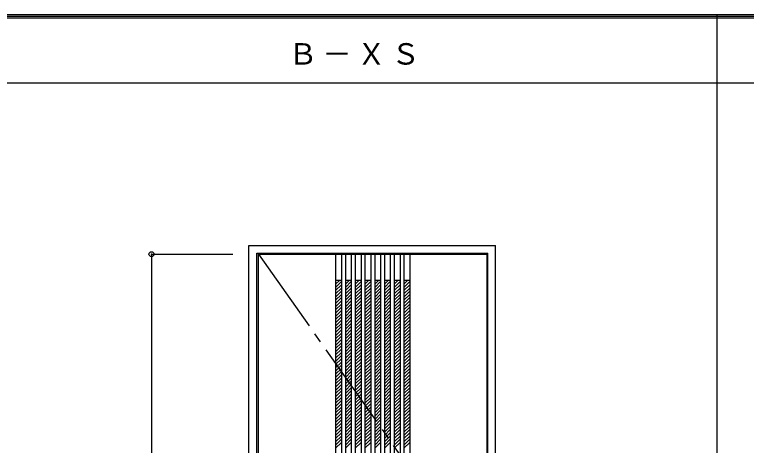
# Model space of a CAD drawing. Units: millimetres, scale not verified. Extents: x -6000 to 5700, y -4307 to 4260.
# Drawn here: x -955 to 1295, y 2850 to 4175 of the extents above; entities that cross this region are included whole.
import ezdxf

# ---------------------------------------------------------------- set-up
doc = ezdxf.new("R2010")
doc.units = ezdxf.units.MM
doc.header["$LTSCALE"] = 30
doc.header["$PDMODE"] = 32
doc.header["$PDSIZE"] = 15
doc.linetypes.add('CHAIN2', pattern=[12, 9, -1, 1, -1])
doc.linetypes.add('DASHED1', pattern=[1.8, 1.2, -0.6])
for name, color, linetype in [('0-2_扉', 3, 'Continuous'), ('0-3_仕上げ', 3, 'Continuous'), ('0-4_枠', 3, 'Continuous'), ('0-7', 7, 'CHAIN2'), ('0-A_文字', 7, 'Continuous'), ('0-B_寸法', 7, 'Continuous'), ('0-C_ハッチ', 4, 'DASHED1'), ('F-1_枠', 6, 'Continuous')]:
    doc.layers.add(name, color=color, linetype=linetype)
doc.styles.add('ＭＳ ゴシック', font='')
doc.styles.get('ＭＳ ゴシック').set_extended_font_data('MS Gothic')

msp = doc.modelspace()

# ---------------------------------------------------------------- linework, layer by layer
at = {"layer": '0-2_扉'}
for p, q in [((-205.2, 3438), (497.8, 3438)), ((-205.2, 1443), (-205.2, 3438)), ((497.8, 1443), (497.8, 3438))]:
    msp.add_line(p, q, dxfattribs=at)
at = {"layer": '0-3_仕上げ'}
for p, q in [((32.3, 3438), (32.3, 1443)), ((50.3, 3438), (50.3, 1443)), ((62.3, 3438), (62.3, 1443)), ((80.3, 3438), (80.3, 1443)), ((92.3, 3438), (92.3, 1443)), ((110.3, 3438), (110.3, 1443)), ((122.3, 3438), (122.3, 1443)), ((140.3, 3438), (140.3, 1443)), ((152.3, 3438), (152.3, 1443)), ((170.3, 3438), (170.3, 1443)), ((182.3, 3438), (182.3, 1443)), ((200.3, 3438), (200.3, 1443)), ((212.3, 3438), (212.3, 1443)), ((230.3, 3438), (230.3, 1443)), ((242.3, 3438), (242.3, 1443)), ((260.3, 3438), (260.3, 1443))]:
    msp.add_line(p, q, dxfattribs=at)
at = {"layer": '0-3_仕上げ', "color": 7}
for p, q in [((32.3, 3358), (50.3, 3358)), ((62.3, 3358), (80.3, 3358)), ((92.3, 3358), (110.3, 3358)), ((122.3, 3358), (140.3, 3358)), ((152.3, 3358), (170.3, 3358)), ((182.3, 3358), (200.3, 3358)), ((212.3, 3358), (230.3, 3358)), ((242.3, 3358), (260.3, 3358))]:
    msp.add_line(p, q, dxfattribs=at)
at = {"layer": '0-4_枠'}
for p, q in [((-234.2, 3465), (523.8, 3465)), ((-234.2, 1418), (-234.2, 3465)), ((523.8, 1418), (523.8, 3465)), ((-210.2, 3441), (499.8, 3441)), ((-210.2, 1418), (-210.2, 3441)), ((499.8, 1418), (499.8, 3441))]:
    msp.add_line(p, q, dxfattribs=at)
at = {"layer": '0-7'}
msp.add_line((-205.2, 3438), (497.8, 2440.5), dxfattribs=at)
at = {"layer": '0-B_寸法', "color": 4}
for q in [(-284.2, 3438), (-534.2, 1443)]:
    msp.add_line((-534.2, 3438), q, dxfattribs=at)
at = {"layer": '0-B_寸法'}
msp.add_point((-534.2, 3438), dxfattribs=at)
at = {"layer": '0-C_ハッチ'}
for p, q in [((32.3, 3345.61), (44.69, 3358)), ((32.3, 3355.51), (34.79, 3358)), ((32.3, 3335.71), (50.3, 3353.71)), ((62.3, 3345.61), (74.69, 3358)), ((62.3, 3355.51), (64.79, 3358)), ((62.3, 3335.71), (80.3, 3353.71)), ((92.3, 3345.61), (104.69, 3358)), ((92.3, 3355.51), (94.79, 3358)), ((92.3, 3335.71), (110.3, 3353.71)), ((122.3, 3345.61), (134.69, 3358)), ((122.3, 3355.51), (124.79, 3358)), ((122.3, 3335.71), (140.3, 3353.71)), ((152.3, 3345.61), (164.69, 3358)), ((152.3, 3355.51), (154.79, 3358)), ((152.3, 3335.71), (170.3, 3353.71)), ((182.3, 3345.61), (194.69, 3358)), ((182.3, 3355.51), (184.79, 3358)), ((182.3, 3335.71), (200.3, 3353.71)), ((212.3, 3345.61), (224.69, 3358)), ((212.3, 3355.51), (214.79, 3358)), ((212.3, 3335.71), (230.3, 3353.71)), ((242.3, 3345.61), (254.69, 3358)), ((242.3, 3355.51), (244.79, 3358)), ((242.3, 3335.71), (260.3, 3353.71)), ((32.3, 3325.81), (50.3, 3343.81)), ((32.3, 3315.91), (50.3, 3333.91)), ((62.3, 3325.81), (80.3, 3343.81)), ((62.3, 3315.91), (80.3, 3333.91)), ((92.3, 3325.81), (110.3, 3343.81)), ((92.3, 3315.91), (110.3, 3333.91)), ((122.3, 3325.81), (140.3, 3343.81)), ((122.3, 3315.91), (140.3, 3333.91)), ((152.3, 3325.81), (170.3, 3343.81)), ((152.3, 3315.91), (170.3, 3333.91)), ((182.3, 3325.81), (200.3, 3343.81)), ((182.3, 3315.91), (200.3, 3333.91)), ((212.3, 3325.81), (230.3, 3343.81)), ((212.3, 3315.91), (230.3, 3333.91)), ((242.3, 3325.81), (260.3, 3343.81)), ((242.3, 3315.91), (260.3, 3333.91)), ((32.3, 3306.01), (50.3, 3324.01)), ((32.3, 3296.11), (50.3, 3314.11)), ((62.3, 3306.01), (80.3, 3324.01)), ((62.3, 3296.11), (80.3, 3314.11)), ((92.3, 3306.01), (110.3, 3324.01)), ((92.3, 3296.11), (110.3, 3314.11)), ((122.3, 3306.01), (140.3, 3324.01)), ((122.3, 3296.11), (140.3, 3314.11)), ((152.3, 3306.01), (170.3, 3324.01)), ((152.3, 3296.11), (170.3, 3314.11)), ((182.3, 3306.01), (200.3, 3324.01)), ((182.3, 3296.11), (200.3, 3314.11)), ((212.3, 3306.01), (230.3, 3324.01)), ((212.3, 3296.11), (230.3, 3314.11)), ((242.3, 3306.01), (260.3, 3324.01)), ((242.3, 3296.11), (260.3, 3314.11)), ((32.3, 3286.21), (50.3, 3304.21)), ((32.3, 3276.31), (50.3, 3294.31)), ((62.3, 3286.21), (80.3, 3304.21)), ((62.3, 3276.31), (80.3, 3294.31)), ((92.3, 3286.21), (110.3, 3304.21)), ((92.3, 3276.31), (110.3, 3294.31)), ((122.3, 3286.21), (140.3, 3304.21)), ((122.3, 3276.31), (140.3, 3294.31)), ((152.3, 3286.21), (170.3, 3304.21)), ((152.3, 3276.31), (170.3, 3294.31)), ((182.3, 3286.21), (200.3, 3304.21)), ((182.3, 3276.31), (200.3, 3294.31)), ((212.3, 3286.21), (230.3, 3304.21)), ((212.3, 3276.31), (230.3, 3294.31)), ((242.3, 3286.21), (260.3, 3304.21)), ((242.3, 3276.31), (260.3, 3294.31)), ((32.3, 3266.41), (50.3, 3284.41)), ((32.3, 3256.51), (50.3, 3274.51)), ((32.3, 3246.61), (50.3, 3264.61)), ((62.3, 3266.41), (80.3, 3284.41)), ((62.3, 3256.51), (80.3, 3274.51)), ((62.3, 3246.61), (80.3, 3264.61)), ((92.3, 3266.41), (110.3, 3284.41)), ((92.3, 3256.51), (110.3, 3274.51)), ((92.3, 3246.61), (110.3, 3264.61)), ((122.3, 3266.41), (140.3, 3284.41)), ((122.3, 3256.51), (140.3, 3274.51)), ((122.3, 3246.61), (140.3, 3264.61)), ((152.3, 3266.41), (170.3, 3284.41)), ((152.3, 3256.51), (170.3, 3274.51)), ((152.3, 3246.61), (170.3, 3264.61)), ((182.3, 3266.41), (200.3, 3284.41)), ((182.3, 3256.51), (200.3, 3274.51)), ((182.3, 3246.61), (200.3, 3264.61)), ((212.3, 3266.41), (230.3, 3284.41)), ((212.3, 3256.51), (230.3, 3274.51)), ((212.3, 3246.61), (230.3, 3264.61)), ((242.3, 3266.41), (260.3, 3284.41)), ((242.3, 3256.51), (260.3, 3274.51)), ((242.3, 3246.61), (260.3, 3264.61)), ((32.3, 3236.71), (50.3, 3254.71)), ((32.3, 3226.81), (50.3, 3244.81)), ((62.3, 3236.71), (80.3, 3254.71)), ((62.3, 3226.81), (80.3, 3244.81)), ((92.3, 3236.71), (110.3, 3254.71)), ((92.3, 3226.81), (110.3, 3244.81)), ((122.3, 3236.71), (140.3, 3254.71)), ((122.3, 3226.81), (140.3, 3244.81)), ((152.3, 3236.71), (170.3, 3254.71)), ((152.3, 3226.81), (170.3, 3244.81)), ((182.3, 3236.71), (200.3, 3254.71)), ((182.3, 3226.81), (200.3, 3244.81)), ((212.3, 3236.71), (230.3, 3254.71)), ((212.3, 3226.81), (230.3, 3244.81)), ((242.3, 3236.71), (260.3, 3254.71)), ((242.3, 3226.81), (260.3, 3244.81)), ((32.3, 3216.91), (50.3, 3234.91)), ((32.3, 3207.01), (50.3, 3225.01)), ((62.3, 3216.91), (80.3, 3234.91)), ((62.3, 3207.01), (80.3, 3225.01)), ((92.3, 3216.91), (110.3, 3234.91)), ((92.3, 3207.01), (110.3, 3225.01)), ((122.3, 3216.91), (140.3, 3234.91)), ((122.3, 3207.01), (140.3, 3225.01)), ((152.3, 3216.91), (170.3, 3234.91)), ((152.3, 3207.01), (170.3, 3225.01)), ((182.3, 3216.91), (200.3, 3234.91)), ((182.3, 3207.01), (200.3, 3225.01)), ((212.3, 3216.91), (230.3, 3234.91)), ((212.3, 3207.01), (230.3, 3225.01)), ((242.3, 3216.91), (260.3, 3234.91)), ((242.3, 3207.01), (260.3, 3225.01)), ((32.3, 3197.11), (50.3, 3215.11)), ((32.3, 3187.21), (50.3, 3205.21)), ((32.3, 3177.31), (50.3, 3195.31)), ((62.3, 3197.11), (80.3, 3215.11)), ((62.3, 3187.21), (80.3, 3205.21)), ((62.3, 3177.31), (80.3, 3195.31)), ((92.3, 3197.11), (110.3, 3215.11)), ((92.3, 3187.21), (110.3, 3205.21)), ((92.3, 3177.31), (110.3, 3195.31)), ((122.3, 3197.11), (140.3, 3215.11)), ((122.3, 3187.21), (140.3, 3205.21)), ((122.3, 3177.31), (140.3, 3195.31)), ((152.3, 3197.11), (170.3, 3215.11)), ((152.3, 3187.21), (170.3, 3205.21)), ((152.3, 3177.31), (170.3, 3195.31)), ((182.3, 3197.11), (200.3, 3215.11)), ((182.3, 3187.21), (200.3, 3205.21)), ((182.3, 3177.31), (200.3, 3195.31)), ((212.3, 3197.11), (230.3, 3215.11)), ((212.3, 3187.21), (230.3, 3205.21)), ((212.3, 3177.31), (230.3, 3195.31)), ((242.3, 3197.11), (260.3, 3215.11)), ((242.3, 3187.21), (260.3, 3205.21)), ((242.3, 3177.31), (260.3, 3195.31)), ((32.3, 3167.41), (50.3, 3185.41)), ((32.3, 3157.52), (50.3, 3175.52)), ((62.3, 3167.41), (80.3, 3185.41)), ((62.3, 3157.52), (80.3, 3175.52)), ((92.3, 3167.41), (110.3, 3185.41)), ((92.3, 3157.52), (110.3, 3175.52)), ((122.3, 3167.41), (140.3, 3185.41)), ((122.3, 3157.52), (140.3, 3175.52)), ((152.3, 3167.41), (170.3, 3185.41)), ((152.3, 3157.52), (170.3, 3175.52)), ((182.3, 3167.41), (200.3, 3185.41)), ((182.3, 3157.52), (200.3, 3175.52)), ((212.3, 3167.41), (230.3, 3185.41)), ((212.3, 3157.52), (230.3, 3175.52)), ((242.3, 3167.41), (260.3, 3185.41)), ((242.3, 3157.52), (260.3, 3175.52)), ((32.3, 3147.62), (50.3, 3165.62)), ((32.3, 3137.72), (50.3, 3155.72)), ((62.3, 3147.62), (80.3, 3165.62)), ((62.3, 3137.72), (80.3, 3155.72)), ((92.3, 3147.62), (110.3, 3165.62)), ((92.3, 3137.72), (110.3, 3155.72)), ((122.3, 3147.62), (140.3, 3165.62)), ((122.3, 3137.72), (140.3, 3155.72)), ((152.3, 3147.62), (170.3, 3165.62)), ((152.3, 3137.72), (170.3, 3155.72)), ((182.3, 3147.62), (200.3, 3165.62)), ((182.3, 3137.72), (200.3, 3155.72)), ((212.3, 3147.62), (230.3, 3165.62)), ((212.3, 3137.72), (230.3, 3155.72)), ((242.3, 3147.62), (260.3, 3165.62)), ((242.3, 3137.72), (260.3, 3155.72)), ((32.3, 3127.82), (50.3, 3145.82)), ((32.3, 3117.92), (50.3, 3135.92)), ((62.3, 3127.82), (80.3, 3145.82)), ((62.3, 3117.92), (80.3, 3135.92)), ((92.3, 3127.82), (110.3, 3145.82)), ((92.3, 3117.92), (110.3, 3135.92)), ((122.3, 3127.82), (140.3, 3145.82)), ((122.3, 3117.92), (140.3, 3135.92)), ((152.3, 3127.82), (170.3, 3145.82)), ((152.3, 3117.92), (170.3, 3135.92)), ((182.3, 3127.82), (200.3, 3145.82)), ((182.3, 3117.92), (200.3, 3135.92)), ((212.3, 3127.82), (230.3, 3145.82)), ((212.3, 3117.92), (230.3, 3135.92)), ((242.3, 3127.82), (260.3, 3145.82)), ((242.3, 3117.92), (260.3, 3135.92)), ((32.3, 3108.02), (50.3, 3126.02)), ((32.3, 3098.12), (50.3, 3116.12)), ((32.3, 3088.22), (50.3, 3106.22)), ((62.3, 3108.02), (80.3, 3126.02)), ((62.3, 3098.12), (80.3, 3116.12)), ((62.3, 3088.22), (80.3, 3106.22)), ((92.3, 3108.02), (110.3, 3126.02)), ((92.3, 3098.12), (110.3, 3116.12)), ((92.3, 3088.22), (110.3, 3106.22)), ((122.3, 3108.02), (140.3, 3126.02)), ((122.3, 3098.12), (140.3, 3116.12)), ((122.3, 3088.22), (140.3, 3106.22)), ((152.3, 3108.02), (170.3, 3126.02)), ((152.3, 3098.12), (170.3, 3116.12)), ((152.3, 3088.22), (170.3, 3106.22)), ((182.3, 3108.02), (200.3, 3126.02)), ((182.3, 3098.12), (200.3, 3116.12)), ((182.3, 3088.22), (200.3, 3106.22)), ((212.3, 3108.02), (230.3, 3126.02)), ((212.3, 3098.12), (230.3, 3116.12)), ((212.3, 3088.22), (230.3, 3106.22)), ((242.3, 3108.02), (260.3, 3126.02)), ((242.3, 3098.12), (260.3, 3116.12)), ((242.3, 3088.22), (260.3, 3106.22)), ((32.3, 3078.32), (50.3, 3096.32)), ((32.3, 3068.42), (50.3, 3086.42)), ((62.3, 3078.32), (80.3, 3096.32)), ((62.3, 3068.42), (80.3, 3086.42)), ((92.3, 3078.32), (110.3, 3096.32)), ((92.3, 3068.42), (110.3, 3086.42)), ((122.3, 3078.32), (140.3, 3096.32)), ((122.3, 3068.42), (140.3, 3086.42)), ((152.3, 3078.32), (170.3, 3096.32)), ((152.3, 3068.42), (170.3, 3086.42)), ((182.3, 3078.32), (200.3, 3096.32)), ((182.3, 3068.42), (200.3, 3086.42)), ((212.3, 3078.32), (230.3, 3096.32)), ((212.3, 3068.42), (230.3, 3086.42)), ((242.3, 3078.32), (260.3, 3096.32)), ((242.3, 3068.42), (260.3, 3086.42)), ((32.3, 3058.52), (50.3, 3076.52)), ((32.3, 3048.62), (50.3, 3066.62)), ((62.3, 3058.52), (80.3, 3076.52)), ((62.3, 3048.62), (80.3, 3066.62)), ((92.3, 3058.52), (110.3, 3076.52)), ((92.3, 3048.62), (110.3, 3066.62)), ((122.3, 3058.52), (140.3, 3076.52)), ((122.3, 3048.62), (140.3, 3066.62)), ((152.3, 3058.52), (170.3, 3076.52)), ((152.3, 3048.62), (170.3, 3066.62)), ((182.3, 3058.52), (200.3, 3076.52)), ((182.3, 3048.62), (200.3, 3066.62)), ((212.3, 3058.52), (230.3, 3076.52)), ((212.3, 3048.62), (230.3, 3066.62)), ((242.3, 3058.52), (260.3, 3076.52)), ((242.3, 3048.62), (260.3, 3066.62)), ((32.3, 3038.72), (50.3, 3056.72)), ((32.3, 3028.82), (50.3, 3046.82)), ((62.3, 3038.72), (80.3, 3056.72)), ((62.3, 3028.82), (80.3, 3046.82)), ((92.3, 3038.72), (110.3, 3056.72)), ((92.3, 3028.82), (110.3, 3046.82)), ((122.3, 3038.72), (140.3, 3056.72)), ((122.3, 3028.82), (140.3, 3046.82)), ((152.3, 3038.72), (170.3, 3056.72)), ((152.3, 3028.82), (170.3, 3046.82)), ((182.3, 3038.72), (200.3, 3056.72)), ((182.3, 3028.82), (200.3, 3046.82)), ((212.3, 3038.72), (230.3, 3056.72)), ((212.3, 3028.82), (230.3, 3046.82)), ((242.3, 3038.72), (260.3, 3056.72)), ((242.3, 3028.82), (260.3, 3046.82)), ((32.3, 3018.92), (50.3, 3036.92)), ((32.3, 3009.02), (50.3, 3027.02)), ((32.3, 2999.12), (50.3, 3017.12)), ((62.3, 3018.92), (80.3, 3036.92)), ((62.3, 3009.02), (80.3, 3027.02)), ((62.3, 2999.12), (80.3, 3017.12)), ((92.3, 3018.92), (110.3, 3036.92)), ((92.3, 3009.02), (110.3, 3027.02)), ((92.3, 2999.12), (110.3, 3017.12)), ((122.3, 3018.92), (140.3, 3036.92)), ((122.3, 3009.02), (140.3, 3027.02)), ((122.3, 2999.12), (140.3, 3017.12)), ((152.3, 3018.92), (170.3, 3036.92)), ((152.3, 3009.02), (170.3, 3027.02)), ((152.3, 2999.12), (170.3, 3017.12)), ((182.3, 3018.92), (200.3, 3036.92)), ((182.3, 3009.02), (200.3, 3027.02)), ((182.3, 2999.12), (200.3, 3017.12)), ((212.3, 3018.92), (230.3, 3036.92)), ((212.3, 3009.02), (230.3, 3027.02)), ((212.3, 2999.12), (230.3, 3017.12)), ((242.3, 3018.92), (260.3, 3036.92)), ((242.3, 3009.02), (260.3, 3027.02)), ((242.3, 2999.12), (260.3, 3017.12)), ((32.3, 2989.22), (50.3, 3007.22)), ((32.3, 2979.32), (50.3, 2997.32)), ((62.3, 2989.22), (80.3, 3007.22)), ((62.3, 2979.32), (80.3, 2997.32)), ((92.3, 2989.22), (110.3, 3007.22)), ((92.3, 2979.32), (110.3, 2997.32)), ((122.3, 2989.22), (140.3, 3007.22)), ((122.3, 2979.32), (140.3, 2997.32)), ((152.3, 2989.22), (170.3, 3007.22)), ((152.3, 2979.32), (170.3, 2997.32)), ((182.3, 2989.22), (200.3, 3007.22)), ((182.3, 2979.32), (200.3, 2997.32)), ((212.3, 2989.22), (230.3, 3007.22)), ((212.3, 2979.32), (230.3, 2997.32)), ((242.3, 2989.22), (260.3, 3007.22)), ((242.3, 2979.32), (260.3, 2997.32)), ((32.3, 2969.42), (50.3, 2987.42)), ((32.3, 2959.53), (50.3, 2977.53)), ((62.3, 2969.42), (80.3, 2987.42)), ((62.3, 2959.53), (80.3, 2977.53)), ((92.3, 2969.42), (110.3, 2987.42)), ((92.3, 2959.53), (110.3, 2977.53)), ((122.3, 2969.42), (140.3, 2987.42)), ((122.3, 2959.53), (140.3, 2977.53)), ((152.3, 2969.42), (170.3, 2987.42)), ((152.3, 2959.53), (170.3, 2977.53)), ((182.3, 2969.42), (200.3, 2987.42)), ((182.3, 2959.53), (200.3, 2977.53)), ((212.3, 2969.42), (230.3, 2987.42)), ((212.3, 2959.53), (230.3, 2977.53)), ((242.3, 2969.42), (260.3, 2987.42)), ((242.3, 2959.53), (260.3, 2977.53)), ((32.3, 2949.63), (50.3, 2967.63)), ((32.3, 2939.73), (50.3, 2957.73)), ((32.3, 2929.83), (50.3, 2947.83)), ((62.3, 2949.63), (80.3, 2967.63)), ((62.3, 2939.73), (80.3, 2957.73)), ((62.3, 2929.83), (80.3, 2947.83)), ((92.3, 2949.63), (110.3, 2967.63)), ((92.3, 2939.73), (110.3, 2957.73)), ((92.3, 2929.83), (110.3, 2947.83)), ((122.3, 2949.63), (140.3, 2967.63)), ((122.3, 2939.73), (140.3, 2957.73)), ((122.3, 2929.83), (140.3, 2947.83)), ((152.3, 2949.63), (170.3, 2967.63)), ((152.3, 2939.73), (170.3, 2957.73)), ((152.3, 2929.83), (170.3, 2947.83)), ((182.3, 2949.63), (200.3, 2967.63)), ((182.3, 2939.73), (200.3, 2957.73)), ((182.3, 2929.83), (200.3, 2947.83)), ((212.3, 2949.63), (230.3, 2967.63)), ((212.3, 2939.73), (230.3, 2957.73)), ((212.3, 2929.83), (230.3, 2947.83)), ((242.3, 2949.63), (260.3, 2967.63)), ((242.3, 2939.73), (260.3, 2957.73)), ((242.3, 2929.83), (260.3, 2947.83)), ((32.3, 2919.93), (50.3, 2937.93)), ((32.3, 2910.03), (50.3, 2928.03)), ((62.3, 2919.93), (80.3, 2937.93)), ((62.3, 2910.03), (80.3, 2928.03)), ((92.3, 2919.93), (110.3, 2937.93)), ((92.3, 2910.03), (110.3, 2928.03)), ((122.3, 2919.93), (140.3, 2937.93)), ((122.3, 2910.03), (140.3, 2928.03)), ((152.3, 2919.93), (170.3, 2937.93)), ((152.3, 2910.03), (170.3, 2928.03)), ((182.3, 2919.93), (200.3, 2937.93)), ((182.3, 2910.03), (200.3, 2928.03)), ((212.3, 2919.93), (230.3, 2937.93)), ((212.3, 2910.03), (230.3, 2928.03)), ((242.3, 2919.93), (260.3, 2937.93)), ((242.3, 2910.03), (260.3, 2928.03)), ((32.3, 2900.13), (50.3, 2918.13)), ((32.3, 2890.23), (50.3, 2908.23)), ((62.3, 2900.13), (80.3, 2918.13)), ((62.3, 2890.23), (80.3, 2908.23)), ((92.3, 2900.13), (110.3, 2918.13)), ((92.3, 2890.23), (110.3, 2908.23)), ((122.3, 2900.13), (140.3, 2918.13)), ((122.3, 2890.23), (140.3, 2908.23)), ((152.3, 2900.13), (170.3, 2918.13)), ((152.3, 2890.23), (170.3, 2908.23)), ((182.3, 2900.13), (200.3, 2918.13)), ((182.3, 2890.23), (200.3, 2908.23)), ((212.3, 2900.13), (230.3, 2918.13)), ((212.3, 2890.23), (230.3, 2908.23)), ((242.3, 2900.13), (260.3, 2918.13)), ((242.3, 2890.23), (260.3, 2908.23)), ((32.3, 2880.33), (50.3, 2898.33)), ((32.3, 2870.43), (50.3, 2888.43)), ((62.3, 2880.33), (80.3, 2898.33)), ((62.3, 2870.43), (80.3, 2888.43)), ((92.3, 2880.33), (110.3, 2898.33)), ((92.3, 2870.43), (110.3, 2888.43)), ((122.3, 2880.33), (140.3, 2898.33)), ((122.3, 2870.43), (140.3, 2888.43)), ((152.3, 2880.33), (170.3, 2898.33)), ((152.3, 2870.43), (170.3, 2888.43)), ((182.3, 2880.33), (200.3, 2898.33)), ((182.3, 2870.43), (200.3, 2888.43)), ((212.3, 2880.33), (230.3, 2898.33)), ((212.3, 2870.43), (230.3, 2888.43)), ((242.3, 2880.33), (260.3, 2898.33)), ((242.3, 2870.43), (260.3, 2888.43)), ((32.3, 2860.53), (50.3, 2878.53)), ((32.3, 2850.63), (50.3, 2868.63)), ((32.3, 2840.73), (50.3, 2858.73)), ((62.3, 2860.53), (80.3, 2878.53)), ((62.3, 2850.63), (80.3, 2868.63)), ((62.3, 2840.73), (80.3, 2858.73)), ((92.3, 2860.53), (110.3, 2878.53)), ((92.3, 2850.63), (110.3, 2868.63)), ((92.3, 2840.73), (110.3, 2858.73)), ((122.3, 2860.53), (140.3, 2878.53)), ((122.3, 2850.63), (140.3, 2868.63)), ((122.3, 2840.73), (140.3, 2858.73)), ((152.3, 2860.53), (170.3, 2878.53)), ((152.3, 2850.63), (170.3, 2868.63)), ((152.3, 2840.73), (170.3, 2858.73)), ((182.3, 2860.53), (200.3, 2878.53)), ((182.3, 2850.63), (200.3, 2868.63)), ((182.3, 2840.73), (200.3, 2858.73)), ((212.3, 2860.53), (230.3, 2878.53)), ((212.3, 2850.63), (230.3, 2868.63)), ((212.3, 2840.73), (230.3, 2858.73)), ((242.3, 2860.53), (260.3, 2878.53)), ((242.3, 2850.63), (260.3, 2868.63)), ((242.3, 2840.73), (260.3, 2858.73))]:
    msp.add_line(p, q, dxfattribs=at)
at = {"layer": 'F-1_枠'}
for p, q in [((-6000, 4175), (5700, 4175)), ((-6000, 4170), (5700, 4170)), ((-6000, 4165), (5700, 4165)), ((1204.8, 4175), (1204.8, -3790)), ((-6000, 3965), (5700, 3965))]:
    msp.add_line(p, q, dxfattribs=at)

# ---------------------------------------------------------------- texts
at = {"layer": '0-A_文字', "insert": (-113.5, 4020), "char_height": 65.98, "attachment_point": 7, "style": 'ＭＳ ゴシック'}
msp.add_mtext('\\T1.17;Ｂ－ＸＳ', dxfattribs=at)

doc.saveas('drawing.dxf')
